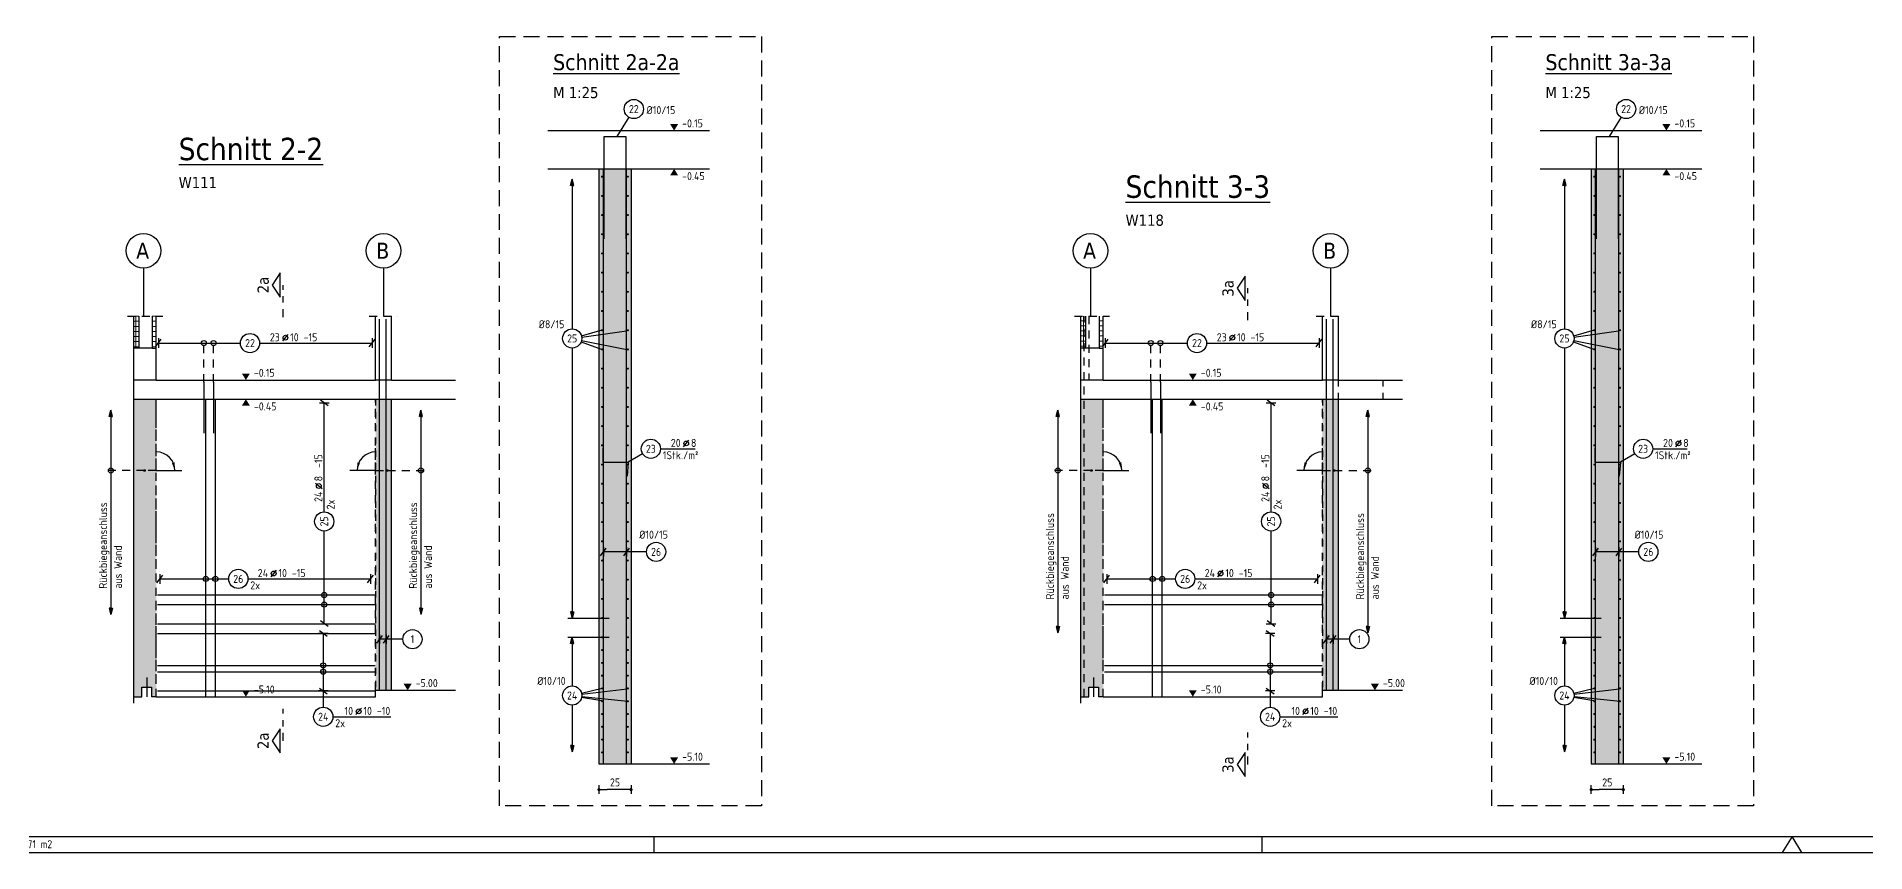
# Model space of a CAD drawing. Extents: x -12 to 78.8, y 0 to 40.3.
# Drawn here: x 2.31 to 30.87, y 0 to 12.75 of the extents above; entities that cross this region are included whole.
import ezdxf
from ezdxf.enums import TextEntityAlignment as Align

# ---------------------------------------------------------------- set-up
doc = ezdxf.new("R2010")
doc.units = 0
doc.header["$LTSCALE"] = 0.5
for name, pattern in [('AUSGEZOGEN', [1000.01, 1000, 0.01]), ('DASHDOTSMALL', [1.05, 0.5, -0.25, 0.05, -0.25]), ('DOT', [0.175, 0.05, -0.125]), ('HIDDEN', [0.375, 0.25, -0.125]), ('STRICHLINIE', [0.75, 0.5, -0.25]), ('STRICHPUNKT2', [0.55, 0.25, -0.125, 0.05, -0.125]), ('VERDECKT', [0.375, 0.25, -0.125])]:
    doc.linetypes.add(name, pattern=pattern)
for name, color, linetype in [('ACHSEN', 7, 'Continuous'), ('AFU', 7, 'Continuous'), ('BETON', 7, 'Continuous'), ('DETAIL', 7, 'Continuous'), ('DRUEBER', 7, 'Continuous'), ('grau_mittel', 7, 'Continuous'), ('HILFE', 7, 'Continuous'), ('koten', 7, 'Continuous'), ('MASSE', 7, 'Continuous'), ('RAHMEN', 7, 'Continuous'), ('RND', 7, 'Continuous'), ('RND-1', 7, 'Continuous'), ('SCHNITTE', 7, 'Continuous'), ('SFP_Achsen', 7, 'Continuous'), ('TEXT', 7, 'Continuous'), ('VERDECKT', 7, 'Continuous')]:
    doc.layers.add(name, color=color, linetype=linetype)
doc.layers.add('NOPLOT', color=7, linetype='Continuous', plot=False)
doc.layers.add('zila_01_rb_02_stb-fertig_05_schraff', color=144, linetype='Continuous', lineweight=9)
doc.styles.add('helv', font='tahoma.ttf')
doc.styles.add('txt', font='isocp.shx')
doc.linetypes.add('AFU_50K', pattern='A,0.15,["/",Standard,S=0.2,R=0,X=-0.01,Y=-0.1],0.07,["/",Standard,S=0.2,R=0,X=-0.01,Y=-0.1],0.15', length=0.37)
doc.linetypes.add('AFU_50L', pattern='A,0.75,["/",Standard,S=0.2,R=0,X=-0.01,Y=-0.1],0.07,["/",Standard,S=0.2,R=0,X=-0.01,Y=-0.1],0.75', length=1.57)
doc.dimstyles.new('DOT_I', dxfattribs={"dimscale": 0.5, "dimtxt": 0.25, "dimasz": 0.25, "dimexe": 0.1, "dimexo": 0.3, "dimgap": 0.1, "dimtad": 1, "dimdec": 3, "dimzin": 3, "dimtxsty": 'txt', "dimblk": 'DOT', "dimblk1": 'DOT', "dimblk2": 'DOT', "dimsah": 1, "dimcen": 0.1, "dimse1": 1, "dimse2": 1, "dimazin": 0, "dimtfac": 1, "dimtdec": 4, "dimtix": 1, "dimtmove": 2, "dimatfit": 3, "dimfxl": 0, "dimtvp": 1, "dimtolj": 1, "dimtzin": 0, "dimarcsym": 0})

# ---------------------------------------------------------------- blocks, each defined once
blk = doc.blocks.new('okrd_o')
at = {"layer": 'koten', "color": 7, "linetype": 'Continuous'}
blk.add_solid([(-0.125, 0.202), (0.125, 0.202), (0, 0)], dxfattribs=at)
at = {"layer": 'koten', "style": 'txt'}
blk.add_attdef('OKRD', (0.25, 0.1), '', height=0.25, dxfattribs=at)
blk = doc.blocks.new('okrd_u')
at = {"layer": 'koten', "color": 7, "linetype": 'Continuous'}
blk.add_solid([(-0.125, -0.202), (0.125, -0.202), (0, 0)], dxfattribs=at)
at = {"layer": 'koten', "style": 'txt'}
blk.add_attdef('OKRD', (0.25, -0.35), '', height=0.25, dxfattribs=at)
blk = doc.blocks.new('PFEIL')
at = {"color": 7, "linetype": 'Continuous'}
blk.add_solid([(-1, -0.17), (-1, 0.17), (0, 0)], dxfattribs=at)
blk = doc.blocks.new('Pfeillinie')
at = {"layer": 'TEXT', "linetype": 'Continuous'}
blk.add_hatch(color=7, dxfattribs=at).paths.add_polyline_path([(0, 0), (-0.8, 0.2), (-0.8, 0), (-0.8, -0.2)])
at = {"layer": 'TEXT', "color": 7, "linetype": 'Continuous'}
for p, q in [((-0.8, 0), (-0.8, 0.2)), ((-0.8, 0.2), (0, 0)), ((-0.8, 0), (-0.8, -0.2)), ((-0.8, -0.2), (0, 0))]:
    blk.add_line(p, q, dxfattribs=at)
blk = doc.blocks.new('RND_HIN')
at = {"layer": 'RND', "color": 7, "linetype": 'Continuous'}
blk.add_circle((0, 0), 0.3, dxfattribs=at)
at = {"layer": 'RND', "color": 7, "linetype": 'Continuous', "style": 'txt'}
blk.add_attdef('POSI', text='', height=0.25, dxfattribs=at).set_placement((0, 0), align=Align.MIDDLE)
blk = doc.blocks.new('lei_gre')
at = {"layer": 'RND', "color": 7, "linetype": 'Continuous'}
for p, q in [((-0.09, -0.12), (0.09, 0.12)), ((0, 0.15), (0, -0.15))]:
    blk.add_line(p, q, dxfattribs=at)
blk = doc.blocks.new('RND_LEI')
at = {"layer": 'RND', "color": 7, "linetype": 'Continuous'}
blk.add_line((1.022, 0.066), (1.19, 0.27), dxfattribs=at)
for centre, radius in [((0, 0), 0.3), ((1.106, 0.168), 0.075)]:
    blk.add_circle(centre, radius, dxfattribs=at)
at = {"layer": 'RND', "color": 7, "linetype": 'Continuous', "style": 'txt'}
blk.add_attdef('POSL', text='', height=0.25, dxfattribs=at).set_placement((0, 0), align=Align.MIDDLE)
blk.add_attdef('ANZ', text='', height=0.25, dxfattribs=at).set_placement((0.931, 0.057), align=Align.RIGHT)
for tag, p in [('DUM', (1.253, 0.057)), ('ABSTD', (1.674, 0.057)), ('POSTXT', (0.374, -0.327))]:
    blk.add_attdef(tag, p, '', height=0.25, dxfattribs=at)
blk = doc.blocks.new('SCHN-2')
at = {"layer": 'SCHNITTE', "color": 6, "linetype": 'Continuous'}
blk.add_lwpolyline([(0.378, 0.088), (0, 0.34), (-0.378, 0.088)], close=True, dxfattribs=at)
at = {"layer": 'SCHNITTE', "color": 1, "linetype": 'DASHDOTSMALL', "style": 'helv'}
blk.add_attdef('SCHN-2', text='', height=0.35, dxfattribs=at).set_placement((0, 0.45), align=Align.CENTER)
blk = doc.blocks.new('DOT')
at = {"layer": 'MASSE', "color": 7, "linetype": 'Continuous'}
for p, q in [((0, 0), (-1, 0)), ((0, 0.54), (0, -0.54))]:
    blk.add_line(p, q, dxfattribs=at)
at = {"layer": 'MASSE', "color": 7, "linetype": 'Continuous', "const_width": 0.2}
blk.add_lwpolyline([(-0.1, 0, 1), (0.1, 0, 1)], format="xyb", close=True, dxfattribs=at)
blk = doc.blocks.new('*D30')
at = {"layer": 'Defpoints', "color": 0, "linetype": 'AUSGEZOGEN', "transparency": 16777216}
for p in [(11.091, 0.982), (11.091, 0.982), (11.591, 0.982)]:
    blk.add_point(p, dxfattribs=at)
at = {"layer": 'MASSE', "color": 0, "linetype": 'AUSGEZOGEN', "lineweight": -2, "transparency": 16777216}
blk.add_line((11.466, 0.982), (11.216, 0.982), dxfattribs=at)
at = {"layer": 'MASSE', "color": 0, "linetype": 'AUSGEZOGEN', "lineweight": -2, "transparency": 16777216, "xscale": 0.125, "yscale": 0.125, "zscale": 0.125, "rotation": 180}
blk.add_blockref('DOT', (11.091, 0.982), dxfattribs=at)
at = {"layer": 'MASSE', "color": 0, "linetype": 'AUSGEZOGEN', "lineweight": -2, "transparency": 16777216, "xscale": 0.125, "yscale": 0.125, "zscale": 0.125}
blk.add_blockref('DOT', (11.591, 0.982), dxfattribs=at)
at = {"layer": 'MASSE', "color": 0, "linetype": 'AUSGEZOGEN', "transparency": 16777216, "insert": (11.341, 1.095), "char_height": 0.125, "attachment_point": 5, "style": 'txt'}
blk.add_mtext('\\A1;25', dxfattribs=at)
blk = doc.blocks.new('*D31')
at = {"layer": 'Defpoints', "color": 0, "linetype": 'AUSGEZOGEN', "transparency": 16777216}
for p in [(26.589, 0.982), (26.589, 0.982), (27.089, 0.982)]:
    blk.add_point(p, dxfattribs=at)
at = {"layer": 'MASSE', "color": 0, "linetype": 'AUSGEZOGEN', "lineweight": -2, "transparency": 16777216}
blk.add_line((26.964, 0.982), (26.714, 0.982), dxfattribs=at)
at = {"layer": 'MASSE', "color": 0, "linetype": 'AUSGEZOGEN', "lineweight": -2, "transparency": 16777216, "xscale": 0.125, "yscale": 0.125, "zscale": 0.125, "rotation": 180}
blk.add_blockref('DOT', (26.589, 0.982), dxfattribs=at)
at = {"layer": 'MASSE', "color": 0, "linetype": 'AUSGEZOGEN', "lineweight": -2, "transparency": 16777216, "xscale": 0.125, "yscale": 0.125, "zscale": 0.125}
blk.add_blockref('DOT', (27.089, 0.982), dxfattribs=at)
at = {"layer": 'MASSE', "color": 0, "linetype": 'AUSGEZOGEN', "transparency": 16777216, "insert": (26.839, 1.095), "char_height": 0.125, "attachment_point": 5, "style": 'txt'}
blk.add_mtext('\\A1;25', dxfattribs=at)
blk = doc.blocks.new('A1-35-0')
at = {"layer": 'RAHMEN'}
blk.add_line((0, 0), (118.9, 0), dxfattribs=at)
at = {"layer": 'RAHMEN', "color": 5}
blk.add_line((2, 0.5), (118.4, 0.5), dxfattribs=at)
at = {"layer": 'RAHMEN', "color": 7}
for p, q in [((23.9, 0), (23.9, 0.5)), ((42.9, 0), (42.9, 0.5))]:
    blk.add_line(p, q, dxfattribs=at)
at = {"layer": 'RAHMEN', "color": 7, "linetype": 'Continuous'}
for p, q in [((59.45, 0.5), (59.14, 0)), ((59.76, 0), (59.45, 0.5))]:
    blk.add_line(p, q, dxfattribs=at)
at = {"layer": 'RAHMEN', "color": 7, "style": 'txt'}
blk.add_text('DIN A1 + x35  0.71 m2', height=0.25, dxfattribs=at).set_placement((1.989, 0.133))

msp = doc.modelspace()

# ---------------------------------------------------------------- hatches: boundary and pattern name
at = {"layer": 'grau_mittel'}
for points in [[(11.5906, 10.6844), (11.0906, 10.6844), (11.0906, 1.3844), (11.5906, 1.3844)], [(27.0888, 10.6844), (26.5888, 10.6844), (26.5888, 1.3844), (27.0888, 1.3844)], [(4.1763, 7.085), (3.8263, 7.085), (3.8263, 2.435), (3.9513, 2.435), (3.9513, 2.585), (4.1013, 2.585), (4.1013, 2.435), (4.1763, 2.435)], [(7.6013, 2.535), (7.8513, 2.535), (7.8513, 7.085), (7.6013, 7.085)]]:
    msp.add_hatch(color=61, dxfattribs=at).paths.add_polyline_path(points)
h = msp.add_hatch(color=61, dxfattribs=at)
h.paths.add_polyline_path([(22.641, 7.085), (22.391, 7.085), (22.391, 2.535), (22.641, 2.535)])
h.paths.add_polyline_path([(18.966, 7.085), (18.666, 7.085), (18.666, 2.435), (18.741, 2.435), (18.741, 2.585), (18.891, 2.585), (18.891, 2.435), (18.966, 2.435)])
h.paths.add_polyline_path([(18.666, 7.085), (18.616, 7.085), (18.616, 2.435), (18.666, 2.435)])
at = {"layer": 'zila_01_rb_02_stb-fertig_05_schraff', "linetype": 'AUSGEZOGEN'}
h = msp.add_hatch(dxfattribs=at)
h.set_pattern_fill('ANSI37', color=171, scale=0.025, angle=-45)
h.set_pattern_definition([(0, (-23.923834, 420.73479), (2e-17, 0.079375), []), (90, (-23.923834, 420.73479), (-0.079375, 3e-17), [])])
h.paths.add_polyline_path([(3.8263, 7.885), (3.9013, 7.885), (3.9013, 8.385), (3.8263, 8.385)])
h.paths.add_polyline_path([(4.1113, 7.885), (4.1763, 7.885), (4.1763, 8.385), (4.1113, 8.385)])
h = msp.add_hatch(dxfattribs=at)
h.set_pattern_fill('ANSI37', color=171, scale=0.025, angle=-45)
h.set_pattern_definition([(0, (0.80046, -8.35675), (2e-17, 0.079375), []), (90, (0.80046, -8.35675), (-0.079375, 3e-17), [])])
h.paths.add_polyline_path([(18.616, 7.885), (18.691, 7.885), (18.691, 8.385), (18.616, 8.385)])
h.paths.add_polyline_path([(18.901, 7.885), (18.966, 7.885), (18.966, 8.385), (18.901, 8.385)])

# ---------------------------------------------------------------- linework, layer by layer
at = {"layer": 'ACHSEN', "color": 140, "linetype": 'AUSGEZOGEN'}
for p, q in [((3.9763, 9.135), (3.9763, 8.385)), ((7.7263, 9.135), (7.7263, 8.385)), ((18.766, 9.135), (18.766, 8.385)), ((22.516, 9.135), (22.516, 8.385))]:
    msp.add_line(p, q, dxfattribs=at)
at = {"layer": 'AFU', "color": 8, "linetype": 'AFU_50K'}
for p, q in [((11.0906, 10.6844), (11.5906, 10.6844)), ((26.5888, 10.6844), (27.0888, 10.6844)), ((4.1113, 7.885), (3.9013, 7.885)), ((18.901, 7.885), (18.691, 7.885)), ((4.1763, 7.385), (3.8263, 7.385)), ((7.8513, 7.385), (7.6013, 7.385)), ((18.966, 7.385), (18.616, 7.385)), ((22.641, 7.385), (22.391, 7.385)), ((11.0906, 1.3844), (11.5906, 1.3844)), ((26.5888, 1.3844), (27.0888, 1.3844))]:
    msp.add_line(p, q, dxfattribs=at)
at = {"layer": 'AFU', "color": 8, "linetype": 'AFU_50L'}
for p, q in [((3.8263, 7.085), (7.8513, 7.085)), ((18.616, 7.085), (22.641, 7.085)), ((4.1763, 2.435), (7.6013, 2.435)), ((7.6013, 2.435), (7.6013, 2.535)), ((7.6013, 2.535), (7.8513, 2.535)), ((18.966, 2.435), (22.391, 2.435)), ((22.391, 2.435), (22.391, 2.535)), ((22.391, 2.535), (22.641, 2.535))]:
    msp.add_line(p, q, dxfattribs=at)
at = {"layer": 'AFU', "color": 8, "linetype": 'AUSGEZOGEN'}
for p, q in [((3.9513, 2.435), (3.9513, 2.585)), ((3.9513, 2.585), (4.1013, 2.585)), ((4.1013, 2.585), (4.1013, 2.435)), ((18.741, 2.435), (18.741, 2.585)), ((18.741, 2.585), (18.891, 2.585)), ((18.891, 2.585), (18.891, 2.435)), ((3.8263, 2.435), (3.9513, 2.435)), ((4.1763, 2.435), (4.1013, 2.435)), ((18.616, 2.435), (18.741, 2.435)), ((18.966, 2.435), (18.891, 2.435))]:
    msp.add_line(p, q, dxfattribs=at)
at = {"layer": 'AFU', "color": 1, "linetype": 'AUSGEZOGEN'}
for p, q in [((4.0263, 2.735), (4.0263, 2.435)), ((18.816, 2.735), (18.816, 2.435))]:
    msp.add_line(p, q, dxfattribs=at)
at = {"layer": 'BETON', "color": 6, "linetype": 'AUSGEZOGEN'}
for p, q in [((10.2916, 11.2844), (12.8175, 11.2844)), ((25.7898, 11.2844), (28.3157, 11.2844)), ((10.2916, 10.6844), (11.0906, 10.6844)), ((11.0906, 10.6844), (11.0906, 1.3844)), ((11.5906, 10.6844), (11.5906, 1.3844)), ((11.5906, 10.6844), (12.8175, 10.6844)), ((25.7898, 10.6844), (26.5888, 10.6844)), ((26.5888, 10.6844), (26.5888, 1.3844)), ((27.0888, 10.6844), (27.0888, 1.3844)), ((27.0888, 10.6844), (28.3157, 10.6844)), ((3.8263, 2.335), (3.8263, 8.385)), ((3.9013, 8.385), (3.9013, 7.885)), ((4.1113, 8.385), (4.1113, 7.885)), ((4.1763, 7.385), (4.1763, 8.385)), ((7.6013, 7.385), (7.6013, 8.385)), ((7.8513, 7.385), (7.8513, 8.385)), ((18.616, 2.335), (18.616, 8.385)), ((18.691, 8.385), (18.691, 7.885)), ((18.901, 8.385), (18.901, 7.885)), ((18.966, 7.385), (18.966, 8.385)), ((22.391, 7.385), (22.391, 8.385)), ((22.641, 7.385), (22.641, 8.385)), ((3.9013, 7.885), (3.8263, 7.885)), ((4.1113, 7.885), (4.1763, 7.885)), ((18.691, 7.885), (18.616, 7.885)), ((18.901, 7.885), (18.966, 7.885)), ((4.1763, 7.385), (7.6013, 7.385)), ((7.8513, 7.385), (8.8513, 7.385)), ((18.966, 7.385), (22.391, 7.385)), ((22.641, 7.385), (23.641, 7.385)), ((7.8513, 2.535), (7.8513, 7.085)), ((7.8513, 7.085), (8.8513, 7.085)), ((22.641, 2.535), (22.641, 7.085)), ((22.641, 7.085), (23.641, 7.085)), ((7.8513, 2.535), (8.8513, 2.535)), ((22.641, 2.535), (23.641, 2.535))]:
    msp.add_line(p, q, dxfattribs=at)
at = {"layer": 'DETAIL', "color": 102, "linetype": 'STRICHLINIE'}
for points in [[(9.5351, 0.73), (9.5351, 12.754), (13.6265, 12.754), (13.6265, 0.73)], [(25.0333, 0.73), (25.0333, 12.754), (29.1247, 12.754), (29.1247, 0.73)]]:
    msp.add_lwpolyline(points, close=True, dxfattribs=at)
at = {"layer": 'DRUEBER', "color": 7, "linetype": 'DOT'}
for p, q in [((22.641, 7.085), (22.641, 7.385)), ((23.341, 7.085), (23.341, 7.385)), ((4.1763, 2.435), (4.1763, 7.085)), ((4.1763, 7.085), (7.6013, 7.085)), ((7.6013, 7.085), (7.6013, 2.535)), ((18.966, 2.435), (18.966, 7.085)), ((18.966, 7.085), (22.391, 7.085)), ((22.391, 7.085), (22.391, 2.535))]:
    msp.add_line(p, q, dxfattribs=at)
at = {"layer": 'HILFE', "color": 102, "linetype": 'HIDDEN'}
for p, q in [((3.7263, 8.385), (4.2763, 8.385)), ((7.5013, 8.385), (7.9513, 8.385)), ((18.516, 8.385), (19.066, 8.385)), ((22.291, 8.385), (22.741, 8.385))]:
    msp.add_line(p, q, dxfattribs=at)
at = {"layer": 'HILFE', "color": 102, "linetype": 'AUSGEZOGEN'}
for p, q in [((11.5906, 1.3844), (12.8175, 1.3844)), ((27.0888, 1.3844), (28.3157, 1.3844))]:
    msp.add_line(p, q, dxfattribs=at)
at = {"layer": 'NOPLOT', "color": 191, "linetype": 'Continuous'}
for points in [[(4.1953, 3.5746), (7.5953, 3.5746)], [(10.6039, 3.6637), (11.2475, 3.6637)], [(26.1021, 3.6637), (26.7457, 3.6637)], [(4.1953, 3.4246), (7.5953, 3.4246)], [(10.6039, 3.3637), (11.2475, 3.3637)], [(26.1021, 3.3637), (26.7457, 3.3637)], [(4.1953, 2.5246), (7.5953, 2.5246)]]:
    msp.add_lwpolyline(points, dxfattribs=at)
at = {"layer": 'RND', "color": 102, "linetype": 'AUSGEZOGEN'}
for p, q in [((11.556, 11.4932), (11.3693, 11.1915)), ((27.0542, 11.4932), (26.8675, 11.1915)), ((10.8163, 8.0757), (11.1409, 8.1674)), ((10.8189, 8.0047), (11.5506, 7.8543)), ((10.8206, 8.0554), (11.5185, 8.1514)), ((26.3146, 8.0757), (26.6391, 8.1674)), ((26.3172, 8.0047), (27.0489, 7.8543)), ((26.3188, 8.0554), (27.0167, 8.1514)), ((10.8128, 7.9831), (11.1409, 7.8623)), ((26.311, 7.9831), (26.6391, 7.8623)), ((11.7718, 6.2332), (11.5482, 6.0999)), ((27.2701, 6.2332), (27.0464, 6.0999)), ((11.8325, 4.699), (11.1588, 4.699)), ((27.3307, 4.699), (26.657, 4.699)), ((8.0274, 3.3338), (7.647, 3.3338)), ((22.817, 3.3338), (22.4366, 3.3338)), ((10.8178, 2.4887), (11.141, 2.5666)), ((10.8198, 2.4276), (11.1329, 2.3727)), ((10.8209, 2.4717), (11.5329, 2.5585)), ((10.8212, 2.4382), (11.5409, 2.3647)), ((26.3161, 2.4887), (26.6392, 2.5666)), ((26.318, 2.4276), (26.6311, 2.3727)), ((26.3191, 2.4717), (27.0311, 2.5585)), ((26.3195, 2.4382), (27.0392, 2.3647))]:
    msp.add_line(p, q, dxfattribs=at)
at = {"layer": 'RND', "color": 102, "linetype": 'VERDECKT'}
for p, q in [((4.9202, 7.3532), (4.9202, 8.0121)), ((5.0702, 7.3532), (5.0702, 8.0121)), ((19.7099, 7.3532), (19.7099, 8.0121)), ((19.8599, 7.3532), (19.8599, 8.0121)), ((3.9923, 5.9704), (3.4173, 5.9704)), ((7.7854, 5.9704), (8.3604, 5.9704)), ((18.7819, 5.9704), (18.2069, 5.9704)), ((22.5751, 5.9704), (23.15, 5.9704))]:
    msp.add_line(p, q, dxfattribs=at)
at = {"layer": 'RND', "color": 7, "linetype": 'AUSGEZOGEN'}
for p, q in [((4.2088, 7.9621), (5.4902, 7.9621)), ((5.7902, 7.9621), (7.5474, 7.9621)), ((18.9984, 7.9621), (20.2799, 7.9621)), ((20.5799, 7.9621), (22.337, 7.9621)), ((6.7991, 5.3245), (6.7991, 7.0265)), ((21.5887, 5.3245), (21.5887, 7.0265)), ((12.0507, 6.31), (12.5907, 6.31)), ((27.5489, 6.31), (28.0889, 6.31)), ((6.7991, 3.5746), (6.7991, 5.0245)), ((21.5887, 3.5746), (21.5887, 5.0245)), ((4.2318, 4.2763), (5.3068, 4.2763)), ((5.6068, 4.2763), (7.5216, 4.2763)), ((19.0214, 4.2763), (20.0964, 4.2763)), ((20.3964, 4.2763), (22.3112, 4.2763)), ((6.7841, 3.4246), (6.7841, 2.5246)), ((21.5737, 3.4246), (21.5737, 2.5246)), ((6.7841, 2.5246), (6.7841, 2.2714)), ((21.5737, 2.5246), (21.5737, 2.2714)), ((6.9341, 2.1214), (7.8403, 2.1214)), ((21.7237, 2.1214), (22.63, 2.1214))]:
    msp.add_line(p, q, dxfattribs=at)
at = {"layer": 'RND', "color": 1, "linetype": 'AUSGEZOGEN'}
for points in [[(11.1706, 9.5915), (11.1706, 11.1915), (11.5106, 11.1915), (11.5106, 9.5915)], [(26.6688, 9.5915), (26.6688, 11.1915), (27.0088, 11.1915), (27.0088, 9.5915)], [(11.1588, 1.3844), (11.1588, 10.6844)], [(11.5224, 1.3844), (11.5224, 10.6844)], [(26.657, 1.3844), (26.657, 10.6844)], [(27.0207, 1.3844), (27.0207, 10.6844)], [(7.6641, 2.535), (7.6641, 8.335)], [(7.7681, 2.535), (7.7681, 8.335)], [(22.4537, 2.535), (22.4537, 8.335)], [(22.5578, 2.535), (22.5578, 8.335)], [(4.9202, 7.3532), (4.9202, 6.5532)], [(5.0702, 7.3532), (5.0702, 6.5532)], [(19.7099, 7.3532), (19.7099, 6.5532)], [(19.8599, 7.3532), (19.8599, 6.5532)], [(4.9486, 2.435), (4.9486, 7.085)], [(5.0986, 2.435), (5.0986, 7.085)], [(19.7383, 2.435), (19.7383, 7.085)], [(19.8883, 2.435), (19.8883, 7.085)], [(4.1953, 4.0246), (7.5953, 4.0246)], [(18.9849, 4.0246), (22.3849, 4.0246)], [(4.1953, 3.8746), (7.5953, 3.8746)], [(18.9849, 3.8746), (22.3849, 3.8746)], [(4.1953, 2.9246), (7.5953, 2.9246)], [(18.9849, 2.9246), (22.3849, 2.9246)], [(4.1953, 2.8246), (7.5953, 2.8246)], [(18.9849, 2.8246), (22.3849, 2.8246)]]:
    msp.add_lwpolyline(points, dxfattribs=at)
at = {"layer": 'RND', "color": 7, "linetype": 'AUSGEZOGEN'}
for points, const_width in [([(11.1303, 10.5637, 1), (11.1463, 10.5637, 1)], 0.016), ([(11.5336, 10.5637, 1), (11.5496, 10.5637, 1)], 0.016), ([(26.6285, 10.5637, 1), (26.6445, 10.5637, 1)], 0.016), ([(27.0318, 10.5637, 1), (27.0478, 10.5637, 1)], 0.016), ([(11.1303, 10.2637, 1), (11.1463, 10.2637, 1)], 0.016), ([(11.5336, 10.2637, 1), (11.5496, 10.2637, 1)], 0.016), ([(26.6285, 10.2637, 1), (26.6445, 10.2637, 1)], 0.016), ([(27.0318, 10.2637, 1), (27.0478, 10.2637, 1)], 0.016), ([(11.1303, 9.9637, 1), (11.1463, 9.9637, 1)], 0.016), ([(11.5336, 9.9637, 1), (11.5496, 9.9637, 1)], 0.016), ([(26.6285, 9.9637, 1), (26.6445, 9.9637, 1)], 0.016), ([(27.0318, 9.9637, 1), (27.0478, 9.9637, 1)], 0.016), ([(11.1303, 9.6637, 1), (11.1463, 9.6637, 1)], 0.016), ([(11.5336, 9.6637, 1), (11.5496, 9.6637, 1)], 0.016), ([(26.6285, 9.6637, 1), (26.6445, 9.6637, 1)], 0.016), ([(27.0318, 9.6637, 1), (27.0478, 9.6637, 1)], 0.016), ([(11.1303, 9.3637, 1), (11.1463, 9.3637, 1)], 0.016), ([(11.5336, 9.3637, 1), (11.5496, 9.3637, 1)], 0.016), ([(26.6285, 9.3637, 1), (26.6445, 9.3637, 1)], 0.016), ([(27.0318, 9.3637, 1), (27.0478, 9.3637, 1)], 0.016), ([(11.1303, 9.0637, 1), (11.1463, 9.0637, 1)], 0.016), ([(11.5336, 9.0637, 1), (11.5496, 9.0637, 1)], 0.016), ([(26.6285, 9.0637, 1), (26.6445, 9.0637, 1)], 0.016), ([(27.0318, 9.0637, 1), (27.0478, 9.0637, 1)], 0.016), ([(11.1303, 8.7637, 1), (11.1463, 8.7637, 1)], 0.016), ([(11.5336, 8.7637, 1), (11.5496, 8.7637, 1)], 0.016), ([(26.6285, 8.7637, 1), (26.6445, 8.7637, 1)], 0.016), ([(27.0318, 8.7637, 1), (27.0478, 8.7637, 1)], 0.016), ([(11.1303, 8.4637, 1), (11.1463, 8.4637, 1)], 0.016), ([(11.5336, 8.4637, 1), (11.5496, 8.4637, 1)], 0.016), ([(26.6285, 8.4637, 1), (26.6445, 8.4637, 1)], 0.016), ([(27.0318, 8.4637, 1), (27.0478, 8.4637, 1)], 0.016), ([(11.1303, 8.1637, 1), (11.1463, 8.1637, 1)], 0.016), ([(11.5336, 8.1637, 1), (11.5496, 8.1637, 1)], 0.016), ([(26.6285, 8.1637, 1), (26.6445, 8.1637, 1)], 0.016), ([(27.0318, 8.1637, 1), (27.0478, 8.1637, 1)], 0.016), ([(11.1303, 7.8637, 1), (11.1463, 7.8637, 1)], 0.016), ([(11.5336, 7.8637, 1), (11.5496, 7.8637, 1)], 0.016), ([(26.6285, 7.8637, 1), (26.6445, 7.8637, 1)], 0.016), ([(27.0318, 7.8637, 1), (27.0478, 7.8637, 1)], 0.016), ([(11.1303, 7.5637, 1), (11.1463, 7.5637, 1)], 0.016), ([(11.5336, 7.5637, 1), (11.5496, 7.5637, 1)], 0.016), ([(26.6285, 7.5637, 1), (26.6445, 7.5637, 1)], 0.016), ([(27.0318, 7.5637, 1), (27.0478, 7.5637, 1)], 0.016), ([(4.9152, 7.3532, 1), (4.9252, 7.3532, 1)], 0.01), ([(5.0652, 7.3532, 1), (5.0752, 7.3532, 1)], 0.01), ([(11.1303, 7.2637, 1), (11.1463, 7.2637, 1)], 0.016), ([(11.5336, 7.2637, 1), (11.5496, 7.2637, 1)], 0.016), ([(19.7049, 7.3532, 1), (19.7149, 7.3532, 1)], 0.01), ([(19.8549, 7.3532, 1), (19.8649, 7.3532, 1)], 0.01), ([(26.6285, 7.2637, 1), (26.6445, 7.2637, 1)], 0.016), ([(27.0318, 7.2637, 1), (27.0478, 7.2637, 1)], 0.016), ([(11.1303, 6.9637, 1), (11.1463, 6.9637, 1)], 0.016), ([(11.5336, 6.9637, 1), (11.5496, 6.9637, 1)], 0.016), ([(26.6285, 6.9637, 1), (26.6445, 6.9637, 1)], 0.016), ([(27.0318, 6.9637, 1), (27.0478, 6.9637, 1)], 0.016), ([(11.1303, 6.6637, 1), (11.1463, 6.6637, 1)], 0.016), ([(11.5336, 6.6637, 1), (11.5496, 6.6637, 1)], 0.016), ([(26.6285, 6.6637, 1), (26.6445, 6.6637, 1)], 0.016), ([(27.0318, 6.6637, 1), (27.0478, 6.6637, 1)], 0.016), ([(11.1303, 6.3637, 1), (11.1463, 6.3637, 1)], 0.016), ([(11.5336, 6.3637, 1), (11.5496, 6.3637, 1)], 0.016), ([(26.6285, 6.3637, 1), (26.6445, 6.3637, 1)], 0.016), ([(27.0318, 6.3637, 1), (27.0478, 6.3637, 1)], 0.016), ([(11.1303, 6.0637, 1), (11.1463, 6.0637, 1)], 0.016), ([(11.5336, 6.0637, 1), (11.5496, 6.0637, 1)], 0.016), ([(26.6285, 6.0637, 1), (26.6445, 6.0637, 1)], 0.016), ([(27.0318, 6.0637, 1), (27.0478, 6.0637, 1)], 0.016), ([(11.1303, 5.7637, 1), (11.1463, 5.7637, 1)], 0.016), ([(11.5336, 5.7637, 1), (11.5496, 5.7637, 1)], 0.016), ([(26.6285, 5.7637, 1), (26.6445, 5.7637, 1)], 0.016), ([(27.0318, 5.7637, 1), (27.0478, 5.7637, 1)], 0.016), ([(11.1303, 5.4637, 1), (11.1463, 5.4637, 1)], 0.016), ([(11.5336, 5.4637, 1), (11.5496, 5.4637, 1)], 0.016), ([(26.6285, 5.4637, 1), (26.6445, 5.4637, 1)], 0.016), ([(27.0318, 5.4637, 1), (27.0478, 5.4637, 1)], 0.016), ([(11.1303, 5.1637, 1), (11.1463, 5.1637, 1)], 0.016), ([(11.5336, 5.1637, 1), (11.5496, 5.1637, 1)], 0.016), ([(26.6285, 5.1637, 1), (26.6445, 5.1637, 1)], 0.016), ([(27.0318, 5.1637, 1), (27.0478, 5.1637, 1)], 0.016), ([(11.1303, 4.8637, 1), (11.1463, 4.8637, 1)], 0.016), ([(11.5336, 4.8637, 1), (11.5496, 4.8637, 1)], 0.016), ([(26.6285, 4.8637, 1), (26.6445, 4.8637, 1)], 0.016), ([(27.0318, 4.8637, 1), (27.0478, 4.8637, 1)], 0.016), ([(11.1303, 4.5637, 1), (11.1463, 4.5637, 1)], 0.016), ([(11.5336, 4.5637, 1), (11.5496, 4.5637, 1)], 0.016), ([(26.6285, 4.5637, 1), (26.6445, 4.5637, 1)], 0.016), ([(27.0318, 4.5637, 1), (27.0478, 4.5637, 1)], 0.016), ([(11.1303, 4.2637, 1), (11.1463, 4.2637, 1)], 0.016), ([(11.5336, 4.2637, 1), (11.5496, 4.2637, 1)], 0.016), ([(26.6285, 4.2637, 1), (26.6445, 4.2637, 1)], 0.016), ([(27.0318, 4.2637, 1), (27.0478, 4.2637, 1)], 0.016), ([(11.1303, 3.9637, 1), (11.1463, 3.9637, 1)], 0.016), ([(11.5336, 3.9637, 1), (11.5496, 3.9637, 1)], 0.016), ([(26.6285, 3.9637, 1), (26.6445, 3.9637, 1)], 0.016), ([(27.0318, 3.9637, 1), (27.0478, 3.9637, 1)], 0.016), ([(11.1303, 3.6637, 1), (11.1463, 3.6637, 1)], 0.016), ([(11.5336, 3.6637, 1), (11.5496, 3.6637, 1)], 0.016), ([(26.6285, 3.6637, 1), (26.6445, 3.6637, 1)], 0.016), ([(27.0318, 3.6637, 1), (27.0478, 3.6637, 1)], 0.016), ([(11.1303, 3.3637, 1), (11.1463, 3.3637, 1)], 0.016), ([(11.1303, 3.1637, 1), (11.1463, 3.1637, 1)], 0.016), ([(11.5336, 3.3637, 1), (11.5496, 3.3637, 1)], 0.016), ([(11.5336, 3.1637, 1), (11.5496, 3.1637, 1)], 0.016), ([(26.6285, 3.3637, 1), (26.6445, 3.3637, 1)], 0.016), ([(26.6285, 3.1637, 1), (26.6445, 3.1637, 1)], 0.016), ([(27.0318, 3.3637, 1), (27.0478, 3.3637, 1)], 0.016), ([(27.0318, 3.1637, 1), (27.0478, 3.1637, 1)], 0.016), ([(11.1303, 2.9637, 1), (11.1463, 2.9637, 1)], 0.016), ([(11.5336, 2.9637, 1), (11.5496, 2.9637, 1)], 0.016), ([(26.6285, 2.9637, 1), (26.6445, 2.9637, 1)], 0.016), ([(27.0318, 2.9637, 1), (27.0478, 2.9637, 1)], 0.016), ([(11.1303, 2.7637, 1), (11.1463, 2.7637, 1)], 0.016), ([(11.1303, 2.5637, 1), (11.1463, 2.5637, 1)], 0.016), ([(11.5336, 2.7637, 1), (11.5496, 2.7637, 1)], 0.016), ([(11.5336, 2.5637, 1), (11.5496, 2.5637, 1)], 0.016), ([(26.6285, 2.7637, 1), (26.6445, 2.7637, 1)], 0.016), ([(26.6285, 2.5637, 1), (26.6445, 2.5637, 1)], 0.016), ([(27.0318, 2.7637, 1), (27.0478, 2.7637, 1)], 0.016), ([(27.0318, 2.5637, 1), (27.0478, 2.5637, 1)], 0.016), ([(11.1303, 2.3637, 1), (11.1463, 2.3637, 1)], 0.016), ([(11.5336, 2.3637, 1), (11.5496, 2.3637, 1)], 0.016), ([(26.6285, 2.3637, 1), (26.6445, 2.3637, 1)], 0.016), ([(27.0318, 2.3637, 1), (27.0478, 2.3637, 1)], 0.016), ([(11.1303, 2.1637, 1), (11.1463, 2.1637, 1)], 0.016), ([(11.5336, 2.1637, 1), (11.5496, 2.1637, 1)], 0.016), ([(26.6285, 2.1637, 1), (26.6445, 2.1637, 1)], 0.016), ([(27.0318, 2.1637, 1), (27.0478, 2.1637, 1)], 0.016), ([(11.1303, 1.9637, 1), (11.1463, 1.9637, 1)], 0.016), ([(11.1303, 1.7637, 1), (11.1463, 1.7637, 1)], 0.016), ([(11.5336, 1.9637, 1), (11.5496, 1.9637, 1)], 0.016), ([(11.5336, 1.7637, 1), (11.5496, 1.7637, 1)], 0.016), ([(26.6285, 1.9637, 1), (26.6445, 1.9637, 1)], 0.016), ([(26.6285, 1.7637, 1), (26.6445, 1.7637, 1)], 0.016), ([(27.0318, 1.9637, 1), (27.0478, 1.9637, 1)], 0.016), ([(27.0318, 1.7637, 1), (27.0478, 1.7637, 1)], 0.016), ([(11.1303, 1.5637, 1), (11.1463, 1.5637, 1)], 0.016), ([(11.5336, 1.5637, 1), (11.5496, 1.5637, 1)], 0.016), ([(26.6285, 1.5637, 1), (26.6445, 1.5637, 1)], 0.016), ([(27.0318, 1.5637, 1), (27.0478, 1.5637, 1)], 0.016)]:
    msp.add_lwpolyline(points, format="xyb", close=True, dxfattribs=dict(at, const_width=const_width))
at = {"layer": 'RND', "color": 102, "linetype": 'AUSGEZOGEN'}
for points in [[(10.672, 10.523), (10.672, 8.1849)], [(26.1702, 10.523), (26.1702, 8.1849)], [(10.672, 7.8849), (10.672, 3.6637)], [(26.1702, 7.8849), (26.1702, 3.6637)], [(3.4673, 6.9137), (3.4673, 3.7201)], [(8.3104, 6.9137), (8.3104, 3.7201)], [(18.2569, 6.9137), (18.2569, 3.434)], [(23.1, 6.9137), (23.1, 3.434)], [(10.672, 3.3637), (10.672, 2.6035)], [(26.1702, 3.3637), (26.1702, 2.6035)], [(10.672, 2.3035), (10.672, 1.5726)], [(26.1702, 2.3035), (26.1702, 1.5726)]]:
    msp.add_lwpolyline(points, dxfattribs=at)
at = {"layer": 'RND', "color": 7, "linetype": 'AUSGEZOGEN'}
for centre in [(4.9202, 7.9621), (5.0702, 7.9621), (19.7099, 7.9621), (19.8599, 7.9621), (3.4673, 5.9704), (8.3104, 5.9704), (18.2569, 5.9704), (23.1, 5.9704), (4.9486, 4.2763), (5.0986, 4.2763), (19.7383, 4.2763), (19.8883, 4.2763), (6.7991, 4.0246), (21.5887, 4.0246), (6.7991, 3.8746), (21.5887, 3.8746), (6.7841, 2.9246), (6.7841, 2.8246), (21.5737, 2.9246), (21.5737, 2.8246)]:
    msp.add_circle(centre, 0.04, dxfattribs=at)
at = {"layer": 'RND-1', "color": 1, "linetype": 'AUSGEZOGEN'}
for points in [[(11.1482, 6.3199), (11.1482, 6.0999), (11.5482, 6.0999), (11.529, 5.8808)], [(26.6464, 6.3199), (26.6464, 6.0999), (27.0464, 6.0999), (27.0272, 5.8808)]]:
    msp.add_lwpolyline(points, dxfattribs=at)
at = {"layer": 'SCHNITTE', "color": 6, "linetype": 'STRICHPUNKT2'}
for p, q in [((6.1571, 8.3699), (6.1571, 8.8699)), ((21.227, 8.3185), (21.227, 8.8185)), ((6.1571, 1.7453), (6.1571, 2.2453)), ((21.227, 1.3739), (21.227, 1.8739))]:
    msp.add_line(p, q, dxfattribs=at)
at = {"layer": 'SFP_Achsen', "color": 7, "linetype": 'AUSGEZOGEN'}
for centre in [(3.9763, 9.4055), (7.7263, 9.4055), (18.766, 9.4055), (22.516, 9.4055)]:
    msp.add_circle(centre, 0.2705, dxfattribs=at)
at = {"layer": 'TEXT', "color": 7, "linetype": 'VERDECKT'}
for p, q in [((4.1763, 5.9704), (3.9923, 5.9704)), ((7.6014, 5.9704), (7.7854, 5.9704)), ((18.966, 5.9704), (18.7819, 5.9704)), ((22.391, 5.9704), (22.5751, 5.9704))]:
    msp.add_line(p, q, dxfattribs=at)
for points in [[(4.1763, 5.9704), (4.1763, 6.3704)], [(7.6014, 5.9704), (7.6014, 6.3704)], [(18.966, 5.9704), (18.966, 6.3704)], [(22.391, 5.9704), (22.391, 6.3704)]]:
    msp.add_lwpolyline(points, dxfattribs=at)
at = {"layer": 'TEXT', "color": 1, "linetype": 'AUSGEZOGEN'}
for points in [[(4.1763, 5.9704), (4.5763, 5.9704)], [(7.6014, 5.9704), (7.2014, 5.9704)], [(18.966, 5.9704), (19.366, 5.9704)], [(22.391, 5.9704), (21.991, 5.9704)]]:
    msp.add_lwpolyline(points, dxfattribs=at)
at = {"layer": 'TEXT', "color": 7, "linetype": 'VERDECKT'}
for centre in [(3.9923, 5.9704), (7.7854, 5.9704), (18.7819, 5.9704), (22.5751, 5.9704)]:
    msp.add_circle(centre, 0.012, dxfattribs=at)
at = {"layer": 'TEXT', "color": 102, "linetype": 'AUSGEZOGEN'}
for centre, start, end in [((4.1763, 5.9704), 0, 90), ((7.6014, 5.9704), 90, 180), ((18.966, 5.9704), 0, 90), ((22.391, 5.9704), 90, 180)]:
    msp.add_arc(centre, 0.2904, start, end, dxfattribs=at)
at = {"layer": 'VERDECKT', "color": 7, "linetype": 'VERDECKT'}
for p, q in [((18.666, 2.435), (18.666, 8.385)), ((4.1763, 2.435), (4.1763, 7.085)), ((4.1763, 7.085), (7.6013, 7.085)), ((7.6013, 2.535), (7.6013, 7.085)), ((18.966, 2.435), (18.966, 7.085)), ((18.966, 7.085), (22.391, 7.085)), ((22.391, 2.535), (22.391, 7.085))]:
    msp.add_line(p, q, dxfattribs=at)
at = {"layer": 'VERDECKT', "color": 7, "linetype": 'HIDDEN'}
for p, q in [((18.741, 8.385), (18.741, 7.385)), ((18.741, 7.385), (18.691, 7.385))]:
    msp.add_line(p, q, dxfattribs=at)

# ---------------------------------------------------------------- block references
at = {"layer": 'koten', "color": 7, "linetype": 'AUSGEZOGEN'}
ref = msp.add_blockref('okrd_o', (12.2642, 11.2844), dxfattribs=dict(at, xscale=0.5, yscale=0.5, zscale=0.5))
ref.add_attrib('OKRD', '-0.15', (12.3892, 11.3344), dxfattribs={"layer": '0', "color": 0, "linetype": 'ByBlock', "height": 0.125, "style": 'txt'})
ref = msp.add_blockref('okrd_o', (27.7624, 11.2844), dxfattribs=dict(at, xscale=0.5, yscale=0.5, zscale=0.5))
ref.add_attrib('OKRD', '-0.15', (27.8874, 11.3344), dxfattribs={"layer": '0', "color": 0, "linetype": 'ByBlock', "height": 0.125, "style": 'txt'})
ref = msp.add_blockref('okrd_u', (12.2642, 10.6844), dxfattribs=dict(at, xscale=0.5, yscale=0.5, zscale=0.5))
ref.add_attrib('OKRD', '-0.45', (12.3892, 10.5094), dxfattribs={"layer": '0', "color": 0, "linetype": 'ByBlock', "height": 0.125, "style": 'txt'})
ref = msp.add_blockref('okrd_u', (27.7624, 10.6844), dxfattribs=dict(at, xscale=0.5, yscale=0.5, zscale=0.5))
ref.add_attrib('OKRD', '-0.45', (27.8874, 10.5094), dxfattribs={"layer": '0', "color": 0, "linetype": 'ByBlock', "height": 0.125, "style": 'txt'})
ref = msp.add_blockref('okrd_o', (5.5756, 7.385), dxfattribs=dict(at, xscale=0.5, yscale=0.5, zscale=0.5))
ref.add_attrib('OKRD', '-0.15', (5.7006, 7.435), dxfattribs={"layer": '0', "color": 0, "linetype": 'ByBlock', "height": 0.125, "style": 'txt'})
ref = msp.add_blockref('okrd_o', (20.3653, 7.385), dxfattribs=dict(at, xscale=0.5, yscale=0.5, zscale=0.5))
ref.add_attrib('OKRD', '-0.15', (20.4903, 7.435), dxfattribs={"layer": '0', "color": 0, "linetype": 'ByBlock', "height": 0.125, "style": 'txt'})
ref = msp.add_blockref('okrd_u', (5.5756, 7.085), dxfattribs=dict(at, xscale=0.5, yscale=0.5, zscale=0.5))
ref.add_attrib('OKRD', '-0.45', (5.7006, 6.91), dxfattribs={"layer": '0', "color": 0, "linetype": 'ByBlock', "height": 0.125, "style": 'txt'})
ref = msp.add_blockref('okrd_u', (20.3653, 7.085), dxfattribs=dict(at, xscale=0.5, yscale=0.5, zscale=0.5))
ref.add_attrib('OKRD', '-0.45', (20.4903, 6.91), dxfattribs={"layer": '0', "color": 0, "linetype": 'ByBlock', "height": 0.125, "style": 'txt'})
ref = msp.add_blockref('okrd_o', (5.5756, 2.435), dxfattribs=dict(at, xscale=0.5, yscale=0.5, zscale=0.5))
ref.add_attrib('OKRD', '-5.10', (5.7006, 2.485), dxfattribs={"layer": '0', "color": 0, "linetype": 'ByBlock', "height": 0.125, "style": 'txt'})
ref = msp.add_blockref('okrd_o', (8.1022, 2.535), dxfattribs=dict(at, xscale=0.5, yscale=0.5, zscale=0.5))
ref.add_attrib('OKRD', '-5.00', (8.2272, 2.585), dxfattribs={"layer": '0', "color": 0, "linetype": 'ByBlock', "height": 0.125, "style": 'txt'})
ref = msp.add_blockref('okrd_o', (20.3653, 2.435), dxfattribs=dict(at, xscale=0.5, yscale=0.5, zscale=0.5))
ref.add_attrib('OKRD', '-5.10', (20.4903, 2.485), dxfattribs={"layer": '0', "color": 0, "linetype": 'ByBlock', "height": 0.125, "style": 'txt'})
at = {"layer": 'koten', "color": 7, "linetype": 'AUSGEZOGEN', "xscale": 0.5, "yscale": 0.5, "zscale": 0.5}
msp.add_blockref('okrd_o', (23.2093, 2.535), dxfattribs=at).add_auto_attribs({'OKRD': '-5.00'})
at = {"layer": 'koten', "color": 7, "linetype": 'AUSGEZOGEN'}
ref = msp.add_blockref('okrd_o', (12.2642, 1.3844), dxfattribs=dict(at, xscale=0.5, yscale=0.5, zscale=0.5))
ref.add_attrib('OKRD', '-5.10', (12.3892, 1.4344), dxfattribs={"layer": '0', "color": 0, "linetype": 'ByBlock', "height": 0.125, "style": 'txt'})
ref = msp.add_blockref('okrd_o', (27.7624, 1.3844), dxfattribs=dict(at, xscale=0.5, yscale=0.5, zscale=0.5))
ref.add_attrib('OKRD', '-5.10', (27.8874, 1.4344), dxfattribs={"layer": '0', "color": 0, "linetype": 'ByBlock', "height": 0.125, "style": 'txt'})
at = {"layer": 'RAHMEN', "color": 1, "linetype": 'AUSGEZOGEN', "xscale": 0.5, "yscale": 0.5, "zscale": 0.5}
msp.add_blockref('A1-35-0', (0, 0), dxfattribs=at)
at = {"layer": 'RND', "color": 7, "linetype": 'AUSGEZOGEN', "xscale": 0.5, "yscale": 0.5, "zscale": 0.5}
for name, p, values in [('RND_HIN', (11.6349, 11.6207), {'POSI': '22'}), ('RND_HIN', (27.1331, 11.6207), {'POSI': '22'}), ('RND_LEI', (5.6402, 7.9621), {'POSL': '22', 'DUM': '10', 'ANZ': '23', 'ABSTD': '-15'}), ('RND_HIN', (10.672, 8.0349), {'POSI': '25'}), ('RND_LEI', (20.4299, 7.9621), {'POSL': '22', 'DUM': '10', 'ANZ': '23', 'ABSTD': '-15'}), ('RND_HIN', (26.1702, 8.0349), {'POSI': '25'}), ('RND_LEI', (11.9007, 6.31), {'POSL': '23', 'DUM': '8', 'ANZ': '20', 'POSTXT': '1Stk./m²'}), ('RND_LEI', (27.3989, 6.31), {'POSL': '23', 'DUM': '8', 'ANZ': '20', 'POSTXT': '1Stk./m²'}), ('RND_HIN', (11.9825, 4.699), {'POSI': '26'}), ('RND_HIN', (27.4807, 4.699), {'POSI': '26'}), ('RND_LEI', (5.4568, 4.2763), {'POSL': '26', 'DUM': '10', 'ANZ': '24', 'ABSTD': '-15', 'POSTXT': '2x'}), ('RND_LEI', (20.2464, 4.2763), {'POSL': '26', 'DUM': '10', 'ANZ': '24', 'ABSTD': '-15', 'POSTXT': '2x'}), ('RND_HIN', (8.1774, 3.3338), {'POSI': '1'}), ('RND_HIN', (22.967, 3.3338), {'POSI': '1'}), ('RND_HIN', (10.672, 2.4535), {'POSI': '24'}), ('RND_HIN', (26.1702, 2.4535), {'POSI': '24'}), ('RND_LEI', (6.7841, 2.1214), {'POSL': '24', 'DUM': '10', 'ANZ': '10', 'ABSTD': '-10', 'POSTXT': '2x'}), ('RND_LEI', (21.5737, 2.1214), {'POSL': '24', 'DUM': '10', 'ANZ': '10', 'ABSTD': '-10', 'POSTXT': '2x'})]:
    msp.add_blockref(name, p, dxfattribs=at).add_auto_attribs(values)
at = {"layer": 'RND', "color": 102, "linetype": 'AUSGEZOGEN', "yscale": 0.125, "zscale": 0.125}
for p, xscale, rotation in [((10.672, 10.523), 0.125, 90), ((26.1702, 10.523), 0.125, 90), ((3.4673, 6.9137), -0.125, 270), ((8.3104, 6.9137), 0.125, 90), ((18.2569, 6.9137), -0.125, 270), ((23.1, 6.9137), 0.125, 90), ((3.4673, 3.7201), -0.125, 90), ((8.3104, 3.7201), 0.125, 270), ((10.672, 3.6637), 0.125, 270), ((26.1702, 3.6637), 0.125, 270), ((18.2569, 3.434), -0.125, 90), ((23.1, 3.434), 0.125, 270), ((10.672, 3.3637), 0.125, 90), ((26.1702, 3.3637), 0.125, 90), ((10.672, 1.5726), 0.125, 270), ((26.1702, 1.5726), 0.125, 270)]:
    msp.add_blockref('Pfeillinie', p, dxfattribs=dict(at, xscale=xscale, rotation=rotation))
at = {"layer": 'RND', "color": 7, "linetype": 'AUSGEZOGEN', "xscale": 0.5, "yscale": 0.5, "zscale": 0.5}
for p in [(4.2088, 7.9621), (7.5474, 7.9621), (18.9984, 7.9621), (22.337, 7.9621), (11.1588, 4.699), (11.5224, 4.699), (26.657, 4.699), (27.0207, 4.699), (4.2318, 4.2763), (7.5216, 4.2763), (19.0214, 4.2763), (22.3112, 4.2763), (7.6641, 3.3338), (7.7681, 3.3338), (22.4537, 3.3338), (22.5578, 3.3338)]:
    msp.add_blockref('lei_gre', p, dxfattribs=at)
for p, rotation in [((6.7991, 7.0265), 90), ((21.5887, 7.0265), 90), ((6.7841, 3.4246), 270), ((6.7991, 3.5746), 90), ((21.5737, 3.4246), 270), ((21.5887, 3.5746), 90), ((6.7841, 2.5246), 270), ((21.5737, 2.5246), 270)]:
    msp.add_blockref('lei_gre', p, dxfattribs=dict(at, rotation=rotation))
at = {"layer": 'RND', "color": 7, "linetype": 'AUSGEZOGEN', "xscale": 0.5, "yscale": 0.5, "zscale": 0.5, "rotation": 90}
for p in [(6.7991, 5.1745), (21.5887, 5.1745)]:
    msp.add_blockref('RND_LEI', p, dxfattribs=at).add_auto_attribs({'POSL': '25', 'DUM': '8', 'ANZ': '24', 'ABSTD': '-15', 'POSTXT': '2x'})
at = {"layer": 'SCHNITTE', "color": 6, "linetype": 'STRICHPUNKT2', "xscale": 0.5, "yscale": 0.5, "zscale": 0.5}
for p, rotation, values in [((6.1571, 8.8699), 90.00000000000007, {'SCHN-2': '2a'}), ((21.227, 8.8185), 90, {'SCHN-2': '3a'}), ((6.1571, 1.7453), 90.00000000000007, {'SCHN-2': '2a'}), ((21.227, 1.3739), 90, {'SCHN-2': '3a'})]:
    msp.add_blockref('SCHN-2', p, dxfattribs=dict(at, rotation=rotation)).add_auto_attribs(values)
at = {"layer": 'TEXT', "color": 102, "linetype": 'AUSGEZOGEN', "yscale": 0.1250000000000026, "zscale": 0.1250000000000026}
for p, xscale, rotation in [((4.4667, 5.9704), -0.1250000000000026, 102.2409790208733), ((7.311, 5.9704), 0.1250000000000026, 257.7590209791267), ((19.2564, 5.9704), -0.1250000000000026, 102.2409790208733), ((22.1006, 5.9704), 0.1250000000000026, 257.7590209791267)]:
    msp.add_blockref('PFEIL', p, dxfattribs=dict(at, xscale=xscale, rotation=rotation))

# ---------------------------------------------------------------- texts
at = {"layer": 'SFP_Achsen', "color": 6, "linetype": 'AUSGEZOGEN', "style": 'helv'}
for s, p in [('A', (3.8623, 9.2811)), ('B', (7.6123, 9.2811)), ('A', (18.6519, 9.2811)), ('B', (22.4019, 9.2811))]:
    msp.add_text(s, height=0.25, dxfattribs=at).set_placement(p)
at = {"layer": 'TEXT', "color": 6, "linetype": 'AUSGEZOGEN', "style": 'helv'}
for s, p in [('%%uSchnitt 2a-2a', (10.375, 12.2285)), ('%%USchnitt 3a-3a', (25.8732, 12.2285))]:
    msp.add_text(s, height=0.25, dxfattribs=at).set_placement(p)
at = {"layer": 'TEXT', "color": 1, "linetype": 'AUSGEZOGEN', "style": 'helv'}
for s, p in [('M 1:25', (10.375, 11.791)), ('M 1:25', (25.8732, 11.791)), ('W111', (4.5259, 10.3843)), ('W118', (19.3155, 9.7957))]:
    msp.add_text(s, height=0.175, dxfattribs=at).set_placement(p)
at = {"layer": 'TEXT', "color": 7, "linetype": 'AUSGEZOGEN', "style": 'txt'}
for s, p in [('%%C10/15', (11.8336, 11.542)), ('%%C10/15', (27.3318, 11.542)), ('%%C8/15', (10.1494, 8.1944)), ('%%C8/15', (25.6476, 8.1944)), ('%%C10/15', (11.7186, 4.9048)), ('%%C10/15', (27.2668, 4.9048)), ('%%C10/10', (10.1256, 2.6182)), ('%%C10/10', (25.6238, 2.6182))]:
    msp.add_text(s, height=0.125, dxfattribs=at).set_placement(p)
at = {"layer": 'TEXT', "color": 5, "linetype": 'AUSGEZOGEN', "style": 'helv'}
for s, p in [('%%USchnitt 2-2', (4.5259, 10.8218)), ('%%USchnitt 3-3', (19.3155, 10.2332))]:
    msp.add_text(s, height=0.35, dxfattribs=at).set_placement(p)
at = {"layer": 'TEXT', "color": 7, "linetype": 'AUSGEZOGEN', "style": 'txt'}
for s, p in [('Rückbiegeanschluss', (3.4066, 4.1232)), ('Rückbiegeanschluss', (8.2497, 4.1232)), ('Rückbiegeanschluss', (18.1962, 3.9552)), ('Rückbiegeanschluss', (23.0393, 3.9552)), ('aus Wand ', (3.638, 4.1232)), ('aus Wand ', (8.4811, 4.1232)), ('aus Wand ', (18.4276, 3.9552)), ('aus Wand ', (23.2708, 3.9552))]:
    msp.add_text(s, height=0.125, rotation=90, dxfattribs=at).set_placement(p)

# ---------------------------------------------------------------- dimensions: what is measured, and where the dimension line sits
at = {"layer": 'MASSE', "color": 7, "linetype": 'AUSGEZOGEN'}
for base, p1, p2, picture, middle in [((11.0906, 0.9824), (11.5906, 0.9824), (11.0906, 0.9824), '*D30', (11.3406, 1.0949)), ((26.5888, 0.9824), (27.0888, 0.9824), (26.5888, 0.9824), '*D31', (26.8388, 1.0949))]:
    dim = msp.add_linear_dim(base=base, p1=p1, p2=p2, dimstyle='DOT_I', override={"dimdec": 0, "dimlfac": 50}, dxfattribs=at)
    dim.commit()
    dim.dimension.update_dxf_attribs({"geometry": picture, "text_midpoint": middle})

doc.saveas('drawing.dxf')
